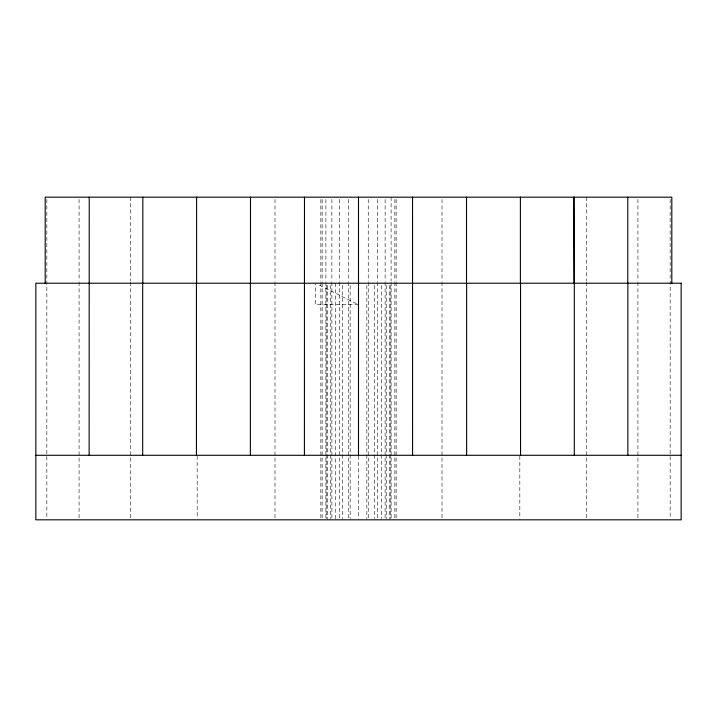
<?xml version="1.0" encoding="UTF-8"?>
<svg xmlns="http://www.w3.org/2000/svg" width="717" height="717" viewBox="0 0 717 717"><rect width="100%" height="100%" fill="white"/><g stroke="black" fill="none" stroke-linecap="round" stroke-linejoin="round"><path stroke-width="0.54" stroke-dasharray="3.58 2.69" d="M358.5 304.725L315.48 304.725L315.48 283.215M319.486 285.214L357.496 304.223M670.153 199.416L670.153 518.705M637.924 199.416L637.924 281.198M637.924 282.319L637.924 518.705M586.649 197.175L586.649 281.198M586.649 282.319L586.649 518.705M519.825 455.967L519.825 518.705M442.004 199.416L442.004 281.198M442.004 282.319L442.004 518.705M396.142 199.416L396.142 281.198M396.142 282.319L396.142 518.705M394.861 199.416L394.861 281.198M394.861 282.319L394.861 518.705M391.097 197.175L391.097 281.198M391.097 282.319L391.097 518.705M390.765 285.447L390.765 518.705M389.663 285.447L389.663 518.705M386.445 285.447L386.445 518.705M385.119 199.416L385.119 281.198M385.119 282.319L385.119 518.705M381.319 285.447L381.319 518.705M377.321 199.416L377.321 281.198M377.321 282.319L377.321 518.705M374.632 285.447L374.632 518.705M368.242 199.416L368.242 281.198M368.242 282.319L368.242 518.705M366.853 285.447L366.853 518.705M358.5 455.967L358.5 518.705M350.147 285.447L350.147 518.705M348.758 199.416L348.758 281.198M348.758 282.319L348.758 518.705M342.368 285.447L342.368 518.705M339.679 199.416L339.679 281.198M339.679 282.319L339.679 518.705M335.681 283.215L335.681 518.705M331.881 199.416L331.881 281.198M331.881 282.319L331.881 518.705M330.555 285.447L330.555 518.705M327.337 285.447L327.337 518.705M326.235 285.447L326.235 518.705M325.903 199.416L325.903 281.198M325.903 282.319L325.903 518.705M322.139 199.416L322.139 281.198M322.139 282.319L322.139 518.705M320.858 199.416L320.858 281.198M320.858 282.319L320.858 518.705M274.996 199.416L274.996 281.198M274.996 282.319L274.996 518.705M197.175 455.967L197.175 518.705M130.351 197.175L130.351 281.198M130.351 282.319L130.351 518.705M79.076 199.416L79.076 281.198M79.076 282.319L79.076 518.705M46.847 199.416L46.847 518.705"/><path stroke-width="1.08" d="M35.85 455.295L681.15 455.295M573.6 197.175L574.174 283.215L574.174 197.175M671.811 283.215L671.811 197.175L45.189 197.175L45.189 283.215M627.868 283.215L627.868 455.295M627.769 197.175L627.769 283.215M574.308 283.215L574.308 455.295M520.542 283.215L520.542 455.295M520.399 197.175L520.399 283.215M466.624 283.215L466.624 455.295M466.507 197.175L466.507 283.215M412.526 197.175L412.589 455.295M358.5 197.175L358.5 455.295M304.474 197.175L304.411 455.295M250.493 197.175L250.493 283.215M250.376 283.215L250.376 455.295M196.601 197.175L196.601 283.215M196.458 283.215L196.458 455.295M142.826 197.175L142.826 283.215M142.692 283.215L142.692 455.295M89.231 197.175L89.132 455.295M681.15 283.215L35.85 283.215L35.85 519.825L681.15 519.825L681.15 283.215"/></g></svg>
